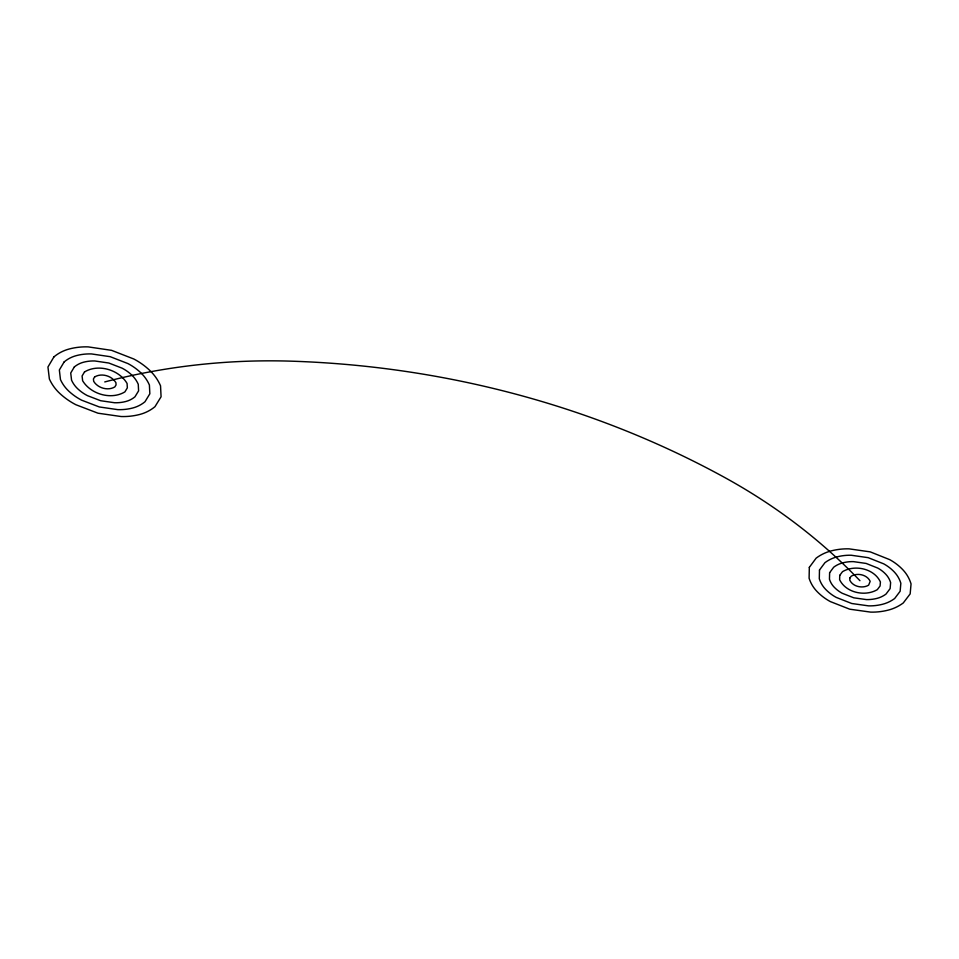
<?xml version="1.0" encoding="UTF-8"?>
<svg xmlns="http://www.w3.org/2000/svg" width="959" height="959" viewBox="0 0 959 959"><rect width="100%" height="100%" fill="white"/><g stroke="black" fill="none" stroke-linecap="round" stroke-linejoin="round"><path stroke-width="1.44" d="M859.935 580.686A582.497 516.697 -2.5 0 0 724.429 477.354A853.21 724.536 1.3 0 0 291.656 361.183A591.044 525.112 3.4 0 0 104.747 381.934M809.324 567.356L809.108 578.277A40.014 36.802 -31.8 0 0 817.068 591.547A62.922 57.816 -33.1 0 0 830.362 601.593L849.722 609.193L870.688 612.118A62.898 57.648 -33.3 0 0 888.154 610.14A39.978 36.538 -32.4 0 0 903.258 602.971L910.163 593.897L911.05 583.899A42.208 38.528 -31 0 0 902.887 569.79A62.035 56.677 -29.9 0 0 889.7 559.636L870.257 551.881L849.051 548.848A62.059 56.833 -29.6 0 0 831.369 550.85A39.799 36.562 -30.4 0 0 816.145 558.138L809.324 567.356M819.477 570.03L819.298 578.756A31.995 29.393 -31.7 0 0 825.639 589.377A50.264 46.152 -32.8 0 0 836.26 597.421L851.76 603.511L868.554 605.86A50.252 46.044 -33 0 0 882.532 604.278A31.971 29.226 -32.2 0 0 894.639 598.536L900.141 591.259L900.849 583.252A33.793 30.868 -31 0 0 894.291 571.972A49.7 45.421 -30.2 0 0 883.73 563.856L868.183 557.67L851.244 555.249A49.712 45.529 -29.9 0 0 837.111 556.843A31.851 29.249 -30.6 0 0 824.944 562.669L819.477 570.03M829.619 572.703L829.463 579.236A23.975 22.021 -31.7 0 0 834.21 587.208A37.641 34.548 -32.4 0 0 842.17 593.249L853.798 597.817L866.409 599.591A37.641 34.488 -32.6 0 0 876.91 598.404A23.963 21.925 -32 0 0 885.996 594.089L890.12 588.622L890.635 582.616A25.354 23.184 -31.1 0 0 885.696 574.153A37.329 34.14 -30.5 0 0 877.773 568.076L866.121 563.436L853.426 561.626A37.329 34.2 -30.3 0 0 842.841 562.825A23.903 21.925 -30.8 0 0 833.719 567.189L829.619 572.703M839.736 575.364L839.628 579.727C845.958 592.854 865.21 596.858 877.329 589.629L880.074 585.985L880.41 581.969C874.236 568.531 854.721 564.348 842.481 571.696L839.736 575.364M849.854 578.025L849.794 580.207C852.947 586.776 862.585 588.778 868.638 585.158L870.185 581.322C867.092 574.621 857.334 572.523 851.22 576.191L849.854 578.025M53.932 356.892L47.95 366.997L49.377 378.997A43.299 40.434 36 0 0 59.985 393.622A67.969 63.666 37.2 0 0 75.893 404.734L97.986 413.197L121.11 416.53A67.753 63.642 36.8 0 0 139.702 414.468A42.975 40.386 34.9 0 0 154.974 406.688L161.076 396.762L160.537 385.782A45.385 42.544 32.9 0 0 149.58 370.234A66.83 62.455 32 0 0 133.792 358.99L111.58 350.347L88.168 346.882A67.022 62.491 32.6 0 0 69.324 348.968A43.071 40.146 34.3 0 0 53.932 356.892M64.145 361.927L59.35 369.994L60.465 379.584A34.596 32.318 35.7 0 0 68.928 391.284A54.279 50.839 36.7 0 0 81.647 400.191L99.34 406.964L117.861 409.649A54.148 50.815 36.3 0 0 132.75 407.995A34.392 32.294 34.8 0 0 144.977 401.761L149.844 393.801L149.4 385.015A36.346 34.068 33.2 0 0 140.613 372.583A53.548 50.06 32.5 0 0 127.967 363.593L110.213 356.688L91.501 353.931A53.668 50.084 32.9 0 0 76.444 355.597A34.44 32.127 34.3 0 0 64.145 361.927M74.334 366.949L70.726 372.991L71.553 380.172A25.917 24.215 35.4 0 0 77.883 388.946A40.638 38.048 36.1 0 0 87.413 395.635L100.683 400.73L114.589 402.744A40.566 38.048 35.9 0 0 125.773 401.509A25.797 24.203 34.7 0 0 134.955 396.822L138.599 390.852L138.252 384.247A27.296 25.581 33.6 0 0 131.647 374.921A40.23 37.617 33 0 0 122.153 368.196L108.835 363.029L94.821 360.968A40.29 37.629 33.3 0 0 83.553 362.214A25.833 24.119 34.4 0 0 74.334 366.949M84.5 371.96L82.09 375.976L82.63 380.759C90.757 394.245 111.268 400.203 124.91 391.871L127.331 387.88L127.091 383.48C119.084 369.683 98.286 363.497 84.5 371.96M94.629 376.959L93.431 378.961L93.694 381.346C97.746 388.095 108.019 391.08 114.84 386.909L116.051 384.919L115.931 382.713C111.915 375.82 101.534 372.727 94.629 376.959"/></g></svg>
